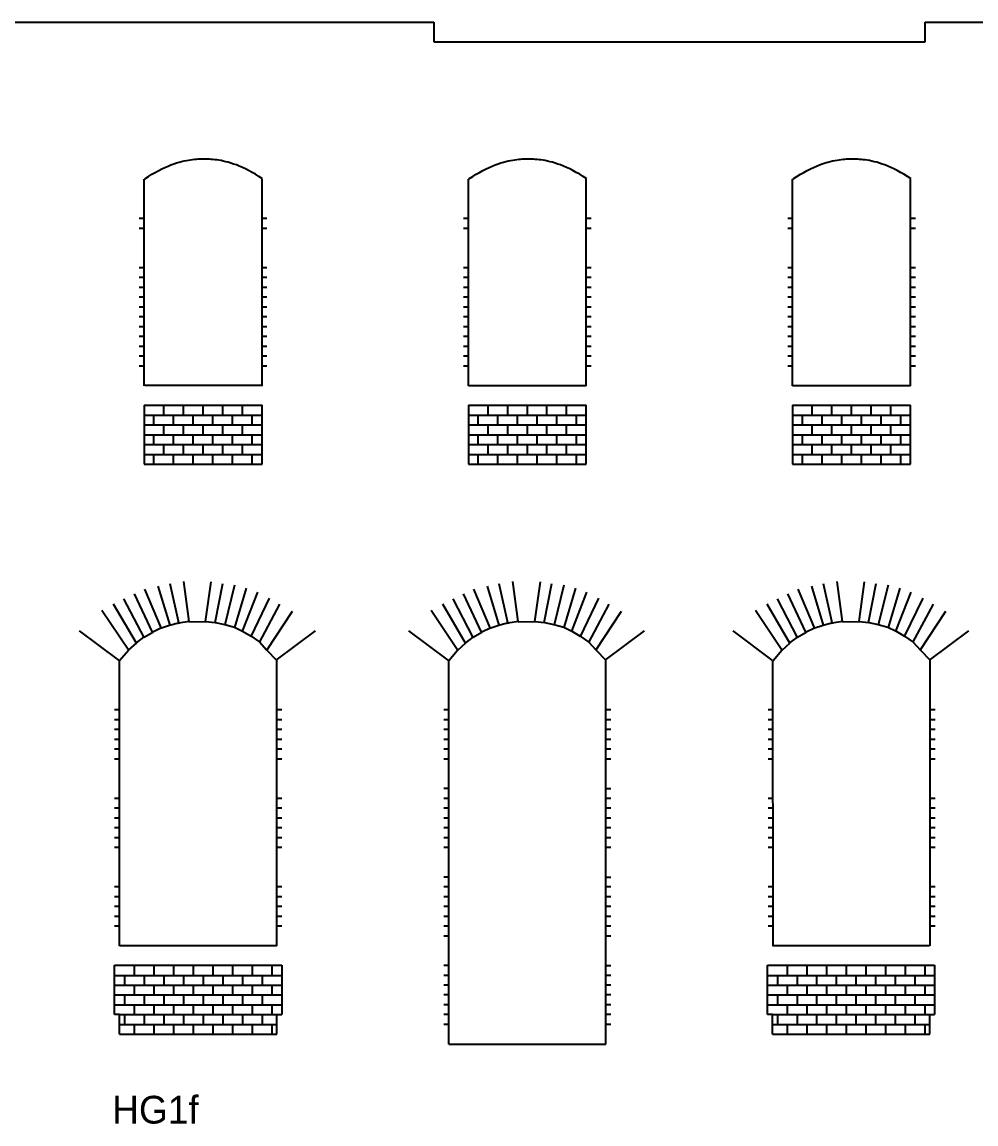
# Model space of a CAD drawing. Extents: x 8 to 500, y 6 to 292.
# Drawn here: x 105.1 to 202.2, y 177.9 to 290 of the extents above; entities that cross this region are included whole.
import ezdxf

# ---------------------------------------------------------------- set-up
doc = ezdxf.new("R2010")
doc.units = 0
doc.header["$MEASUREMENT"] = 0
doc.layers.add('OHNE_NAMEN', color=5, linetype='CONTINUOUS')

msp = doc.modelspace()

# ---------------------------------------------------------------- linework, layer by layer
at = {"layer": 'OHNE_NAMEN', "color": 5, "linetype": 'CONTINUOUS'}
for p, q in [((97.0001, 289.9999), (147, 289.9999)), ((147, 290.0002), (147, 288)), ((196.9999, 288), (196.9999, 290.0002)), ((196.9999, 289.9999), (234.9997, 289.9999)), ((147, 288), (196.9999, 288))]:
    msp.add_line(p, q, dxfattribs=at)
at = {"layer": 'OHNE_NAMEN', "color": 1, "linetype": 'CONTINUOUS'}
for p, q in [((124.0822, 276.0514), (123.0824, 276.0592)), ((157.0821, 276.0514), (156.0823, 276.0592)), ((190.0819, 276.0514), (189.0822, 276.0592)), ((117.5001, 252.9995), (117.4993, 274)), ((129.5001, 252.9995), (129.4998, 274)), ((150.4999, 252.9995), (150.4992, 274)), ((162.5, 252.9995), (162.4997, 274)), ((183.4998, 252.9995), (183.4991, 274)), ((195.4999, 252.9995), (195.4996, 274)), ((117.5001, 269.9995), (116.9998, 269.9995)), ((130, 269.9995), (129.4998, 269.9995)), ((150.4999, 269.9995), (149.9997, 269.9995)), ((162.9999, 269.9995), (162.4997, 269.9995)), ((183.4998, 269.9995), (182.9996, 269.9995)), ((195.9998, 269.9995), (195.4996, 269.9995)), ((117.5001, 268.9998), (116.9998, 268.9998)), ((130, 268.9998), (129.4998, 268.9998)), ((150.4999, 268.9998), (149.9997, 268.9998)), ((162.9999, 268.9998), (162.4997, 268.9998)), ((183.4998, 268.9998), (182.9996, 268.9998)), ((195.9998, 268.9998), (195.4996, 268.9998)), ((117.5001, 264.9996), (116.9998, 264.9996)), ((130, 264.9996), (129.4998, 264.9996)), ((150.4999, 264.9996), (149.9997, 264.9996)), ((162.9999, 264.9996), (162.4997, 264.9996)), ((183.4998, 264.9996), (182.9996, 264.9996)), ((195.9998, 264.9996), (195.4996, 264.9996)), ((117.5001, 263.9995), (116.9998, 263.9995)), ((130, 263.9995), (129.4998, 263.9995)), ((150.4999, 263.9995), (149.9997, 263.9995)), ((162.9999, 263.9995), (162.4997, 263.9995)), ((183.4998, 263.9995), (182.9996, 263.9995)), ((195.9998, 263.9995), (195.4996, 263.9995)), ((117.5001, 262.9997), (116.9998, 262.9997)), ((130, 262.9997), (129.4998, 262.9997)), ((150.4999, 262.9997), (149.9997, 262.9997)), ((162.9999, 262.9997), (162.4997, 262.9997)), ((183.4998, 262.9997), (182.9996, 262.9997)), ((195.9998, 262.9997), (195.4996, 262.9997)), ((117.5001, 261.9996), (116.9998, 261.9996)), ((130, 261.9996), (129.4998, 261.9996)), ((150.4999, 261.9996), (149.9997, 261.9996)), ((162.9999, 261.9996), (162.4997, 261.9996)), ((183.4998, 261.9996), (182.9996, 261.9996)), ((195.9998, 261.9996), (195.4996, 261.9996)), ((117.5001, 260.9995), (116.9998, 260.9995)), ((130, 260.9995), (129.4998, 260.9995)), ((150.4999, 260.9995), (149.9997, 260.9995)), ((162.9999, 260.9995), (162.4997, 260.9995)), ((183.4998, 260.9995), (182.9996, 260.9995)), ((195.9998, 260.9995), (195.4996, 260.9995)), ((117.5001, 259.9997), (116.9998, 259.9997)), ((130, 259.9997), (129.5001, 259.9997)), ((150.4999, 259.9997), (149.9997, 259.9997)), ((162.9999, 259.9997), (162.5, 259.9997)), ((183.4998, 259.9997), (182.9996, 259.9997)), ((195.9998, 259.9997), (195.4999, 259.9997)), ((117.5001, 258.9996), (116.9998, 258.9996)), ((117.5001, 257.9994), (116.9998, 257.9994)), ((130, 258.9996), (129.5001, 258.9996)), ((130, 257.9994), (129.5001, 257.9994)), ((150.4999, 258.9996), (149.9997, 258.9996)), ((150.4999, 257.9994), (149.9997, 257.9994)), ((162.9999, 258.9996), (162.5, 258.9996)), ((162.9999, 257.9994), (162.5, 257.9994)), ((183.4998, 258.9996), (182.9996, 258.9996)), ((183.4998, 257.9994), (182.9996, 257.9994)), ((195.9998, 258.9996), (195.4999, 258.9996)), ((195.9998, 257.9994), (195.4999, 257.9994)), ((117.5001, 256.9997), (116.9998, 256.9997)), ((130, 256.9997), (129.5001, 256.9997)), ((150.4999, 256.9997), (149.9997, 256.9997)), ((162.9999, 256.9997), (162.5, 256.9997)), ((183.4998, 256.9997), (182.9996, 256.9997)), ((195.9998, 256.9997), (195.4999, 256.9997)), ((117.5001, 255.9995), (116.9998, 255.9995)), ((130, 255.9995), (129.5001, 255.9995)), ((150.4999, 255.9995), (149.9997, 255.9995)), ((162.9999, 255.9995), (162.5, 255.9995)), ((183.4998, 255.9995), (182.9996, 255.9995)), ((195.9998, 255.9995), (195.4999, 255.9995)), ((117.5001, 254.9994), (116.9998, 254.9994)), ((130, 254.9994), (129.5001, 254.9994)), ((150.4999, 254.9994), (149.9997, 254.9994)), ((162.9999, 254.9994), (162.5, 254.9994)), ((183.4998, 254.9994), (182.9996, 254.9994)), ((195.9998, 254.9994), (195.4999, 254.9994)), ((117.5614, 253.0404), (129.5615, 253.0404)), ((150.4996, 253.0295), (162.4997, 253.0295)), ((183.4995, 253.0295), (195.4996, 253.0295)), ((120.994, 228.8215), (120.0767, 228.6099)), ((122.0876, 229.0096), (121.0292, 228.8215)), ((122.0639, 228.9863), (123.7573, 229.0096)), ((123.7573, 229.0096), (124.745, 228.9157)), ((124.745, 228.9157), (125.7095, 228.704)), ((154.4937, 228.8215), (153.5765, 228.6099)), ((155.5873, 229.0096), (154.5294, 228.8215)), ((155.5641, 228.9863), (157.257, 229.0096)), ((157.257, 229.0096), (158.2452, 228.9157)), ((158.2452, 228.9157), (159.2097, 228.704)), ((187.494, 228.8215), (186.5768, 228.6099)), ((188.5876, 229.0096), (187.5292, 228.8215)), ((188.564, 228.9863), (190.2573, 229.0096)), ((190.2573, 229.0096), (191.2451, 228.9157)), ((191.2451, 228.9157), (192.2096, 228.704)), ((117.5015, 227.4104), (118.3718, 227.928)), ((119.2184, 228.3277), (118.3718, 227.928)), ((120.0884, 228.6099), (119.1712, 228.2924)), ((125.7095, 228.704), (126.6973, 228.4218)), ((126.6973, 228.4218), (127.5203, 228.0218)), ((127.5203, 228.0218), (128.3906, 227.5046)), ((151.0012, 227.4104), (151.8715, 227.928)), ((152.7186, 228.3277), (151.8715, 227.928)), ((153.5882, 228.6099), (152.6709, 228.2924)), ((159.2097, 228.704), (160.1974, 228.4218)), ((160.1974, 228.4218), (161.0201, 228.0218)), ((161.0201, 228.0218), (161.8904, 227.5046)), ((184.0015, 227.4104), (184.8718, 227.928)), ((185.7184, 228.3277), (184.8718, 227.928)), ((186.5884, 228.6099), (185.6712, 228.2924)), ((192.2096, 228.704), (193.1973, 228.4218)), ((193.1973, 228.4218), (194.0204, 228.0218)), ((194.0204, 228.0218), (194.8907, 227.5046)), ((115.9256, 226.0935), (116.749, 226.846)), ((116.7253, 226.846), (117.4778, 227.4104)), ((128.3906, 227.5046), (129.2606, 226.8929)), ((129.2606, 226.8929), (129.9661, 226.1168)), ((149.4257, 226.0935), (150.2488, 226.846)), ((150.2251, 226.846), (150.9779, 227.4104)), ((161.8904, 227.5046), (162.7607, 226.8929)), ((162.7607, 226.8929), (163.4659, 226.1168)), ((182.4256, 226.0935), (183.249, 226.846)), ((183.2254, 226.846), (183.9779, 227.4104)), ((194.8907, 227.5046), (195.7606, 226.8929)), ((195.7606, 226.8929), (196.4662, 226.1168)), ((115.0084, 225.0352), (115.9023, 226.0935)), ((129.9661, 226.1168), (130.9776, 225.0585)), ((148.5082, 225.0352), (149.4024, 226.0935)), ((163.4659, 226.1168), (164.4773, 225.0585)), ((181.5084, 225.0352), (182.4023, 226.0935)), ((196.4662, 226.1168), (197.4776, 225.0585)), ((114.9999, 195.9998), (114.9992, 225.0299)), ((130.9998, 195.9998), (130.9991, 225.0299)), ((148.4997, 185.9996), (148.4993, 225.0299)), ((164.4999, 185.9996), (164.4989, 225.0299)), ((181.4999, 195.9998), (181.4992, 225.0299)), ((197.4998, 195.9998), (197.4991, 225.0299)), ((114.9999, 219.9996), (114.4997, 219.9996)), ((131.4997, 219.9996), (130.9998, 219.9996)), ((148.4997, 219.9996), (147.9998, 219.9996)), ((164.9998, 219.9996), (164.4999, 219.9996)), ((181.4999, 219.9996), (180.9997, 219.9996)), ((197.9997, 219.9996), (197.4998, 219.9996)), ((114.9999, 218.9995), (114.4997, 218.9995)), ((131.4997, 218.9995), (130.9998, 218.9995)), ((148.4997, 218.9995), (147.9998, 218.9995)), ((164.9998, 218.9995), (164.4999, 218.9995)), ((181.4999, 218.9995), (180.9997, 218.9995)), ((197.9997, 218.9995), (197.4998, 218.9995)), ((114.9999, 217.9997), (114.4997, 217.9997)), ((131.4997, 217.9997), (130.9998, 217.9997)), ((148.4997, 217.9997), (147.9998, 217.9997)), ((164.9998, 217.9997), (164.4999, 217.9997)), ((181.4999, 217.9997), (180.9997, 217.9997)), ((197.9997, 217.9997), (197.4998, 217.9997)), ((114.9999, 216.9996), (114.4997, 216.9996)), ((131.4997, 216.9996), (130.9998, 216.9996)), ((148.4997, 216.9996), (147.9998, 216.9996)), ((164.9998, 216.9996), (164.4999, 216.9996)), ((181.4999, 216.9996), (180.9997, 216.9996)), ((197.9997, 216.9996), (197.4998, 216.9996)), ((114.9999, 215.9995), (114.4997, 215.9995)), ((131.4997, 215.9995), (130.9998, 215.9995)), ((148.4997, 215.9995), (147.9998, 215.9995)), ((164.9998, 215.9995), (164.4999, 215.9995)), ((181.4999, 215.9995), (180.9997, 215.9995)), ((197.9997, 215.9995), (197.4998, 215.9995)), ((114.9999, 214.9997), (114.4997, 214.9997)), ((131.4997, 214.9997), (130.9998, 214.9997)), ((148.4997, 214.9997), (147.9998, 214.9997)), ((164.9998, 214.9997), (164.4999, 214.9997)), ((181.4999, 214.9997), (180.9997, 214.9997)), ((197.9997, 214.9997), (197.4998, 214.9997)), ((148.4997, 212), (147.9994, 212)), ((164.4996, 212), (164.9995, 212)), ((114.9999, 210.9996), (114.4997, 210.9996)), ((131.4997, 210.9996), (130.9998, 210.9996)), ((148.4997, 210.9996), (147.9998, 210.9996)), ((164.9998, 210.9996), (164.4999, 210.9996)), ((181.4999, 210.9996), (180.9997, 210.9996)), ((197.9997, 210.9996), (197.4998, 210.9996)), ((114.9999, 209.9994), (114.4997, 209.9994)), ((131.4997, 209.9994), (130.9998, 209.9994)), ((148.4997, 209.9994), (147.9998, 209.9994)), ((164.9998, 209.9994), (164.4999, 209.9994)), ((181.4999, 209.9994), (180.9997, 209.9994)), ((197.9997, 209.9994), (197.4998, 209.9994)), ((114.9999, 208.9997), (114.4997, 208.9997)), ((131.4997, 208.9997), (130.9998, 208.9997)), ((148.4997, 208.9997), (147.9998, 208.9997)), ((164.9998, 208.9997), (164.4999, 208.9997)), ((181.4999, 208.9997), (180.9997, 208.9997)), ((197.9997, 208.9997), (197.4998, 208.9997)), ((114.9999, 207.9995), (114.4997, 207.9995)), ((131.4997, 207.9995), (130.9998, 207.9995)), ((148.4997, 207.9995), (147.9998, 207.9995)), ((164.9998, 207.9995), (164.4999, 207.9995)), ((181.4999, 207.9995), (180.9997, 207.9995)), ((197.9997, 207.9995), (197.4998, 207.9995)), ((114.9999, 206.9994), (114.4997, 206.9994)), ((131.4997, 206.9994), (130.9998, 206.9994)), ((148.4997, 206.9994), (147.9998, 206.9994)), ((164.9998, 206.9994), (164.4999, 206.9994)), ((181.4999, 206.9994), (180.9997, 206.9994)), ((197.9997, 206.9994), (197.4998, 206.9994)), ((114.9999, 205.9996), (114.4997, 205.9996)), ((131.4997, 205.9996), (130.9998, 205.9996)), ((148.4997, 205.9996), (147.9998, 205.9996)), ((164.9998, 205.9996), (164.4999, 205.9996)), ((181.4999, 205.9996), (180.9997, 205.9996)), ((197.9997, 205.9996), (197.4998, 205.9996)), ((148.4997, 203), (147.9994, 203)), ((164.4996, 203), (164.9995, 203)), ((114.9999, 201.9995), (114.4997, 201.9995)), ((131.4997, 201.9995), (130.9998, 201.9995)), ((148.4997, 201.9995), (147.9998, 201.9995)), ((164.9998, 201.9995), (164.4999, 201.9995)), ((181.4999, 201.9995), (180.9997, 201.9995)), ((197.9997, 201.9995), (197.4998, 201.9995)), ((114.9999, 200.9997), (114.4997, 200.9997)), ((131.4997, 200.9997), (130.9998, 200.9997)), ((148.4997, 200.9997), (147.9998, 200.9997)), ((164.9998, 200.9997), (164.4999, 200.9997)), ((181.4999, 200.9997), (180.9997, 200.9997)), ((197.9997, 200.9997), (197.4998, 200.9997)), ((114.9999, 199.9996), (114.4997, 199.9996)), ((131.4997, 199.9996), (130.9998, 199.9996)), ((148.4997, 199.9996), (147.9998, 199.9996)), ((164.9998, 199.9996), (164.4999, 199.9996)), ((181.4999, 199.9996), (180.9997, 199.9996)), ((197.9997, 199.9996), (197.4998, 199.9996)), ((114.9999, 198.9995), (114.4997, 198.9995)), ((131.4997, 198.9995), (130.9998, 198.9995)), ((148.4997, 198.9995), (147.9998, 198.9995)), ((164.9998, 198.9995), (164.4999, 198.9995)), ((181.4999, 198.9995), (180.9997, 198.9995)), ((197.9997, 198.9995), (197.4998, 198.9995)), ((114.9999, 197.9997), (114.4997, 197.9997)), ((131.4997, 197.9997), (130.9998, 197.9997)), ((148.4997, 197.9997), (147.9998, 197.9997)), ((164.9998, 197.9997), (164.4999, 197.9997)), ((181.4999, 197.9997), (180.9997, 197.9997)), ((197.9997, 197.9997), (197.4998, 197.9997)), ((148.4997, 196.9996), (147.9998, 196.9996)), ((164.9998, 196.9996), (164.4999, 196.9996)), ((114.9988, 196.0294), (130.9987, 196.0294)), ((181.4417, 196.0294), (197.4416, 196.0294)), ((148.4997, 193.9999), (147.9994, 193.9999)), ((164.4996, 193.9999), (164.9995, 193.9999)), ((148.4997, 192.9998), (147.9998, 192.9998)), ((164.9998, 192.9998), (164.4999, 192.9998)), ((148.4997, 191.9996), (147.9998, 191.9996)), ((164.9998, 191.9996), (164.4999, 191.9996)), ((148.4997, 190.9995), (147.9998, 190.9995)), ((164.9998, 190.9995), (164.4999, 190.9995)), ((148.4997, 189.9997), (147.9998, 189.9997)), ((164.9998, 189.9997), (164.4999, 189.9997)), ((148.4997, 188.9996), (147.9998, 188.9996)), ((164.9998, 188.9996), (164.4999, 188.9996)), ((148.4997, 187.9995), (147.9998, 187.9995)), ((164.9998, 187.9995), (164.4999, 187.9995)), ((148.5, 185.9996), (164.4999, 185.9996))]:
    msp.add_line(p, q, dxfattribs=at)
at = {"layer": 'OHNE_NAMEN', "color": 7, "linetype": 'CONTINUOUS'}
for p, q in [((117.4993, 251.0296), (129.4994, 251.0296)), ((117.4993, 251.0296), (117.4993, 245.0296)), ((119.4999, 249.9995), (119.4999, 250.9996)), ((121.4998, 249.9995), (121.4998, 250.9996)), ((123.4997, 249.9995), (123.4997, 250.9996)), ((125.5, 249.9995), (125.5, 250.9996)), ((127.4999, 249.9995), (127.4999, 250.9996)), ((129.4994, 245.0296), (129.4994, 251.0296)), ((150.4996, 251.0296), (162.4997, 251.0296)), ((150.4996, 251.0296), (150.4996, 245.0296)), ((152.4998, 249.9995), (152.4998, 250.9996)), ((154.4997, 249.9995), (154.4997, 250.9996)), ((156.5, 249.9995), (156.5, 250.9996)), ((158.4999, 249.9995), (158.4999, 250.9996)), ((160.4998, 249.9995), (160.4998, 250.9996)), ((162.4997, 245.0296), (162.4997, 251.0296)), ((183.4995, 251.0296), (195.4996, 251.0296)), ((183.4995, 251.0296), (183.4995, 245.0296)), ((185.4997, 249.9995), (185.4997, 250.9996)), ((187.5, 249.9995), (187.5, 250.9996)), ((189.4999, 249.9995), (189.4999, 250.9996)), ((191.4998, 249.9995), (191.4998, 250.9996)), ((193.5, 249.9995), (193.5, 250.9996)), ((195.4996, 245.0296), (195.4996, 251.0296)), ((117.5001, 249.9995), (129.4998, 249.9995)), ((117.5001, 248.9997), (129.4998, 248.9997)), ((118.4998, 248.9997), (118.4998, 249.9995)), ((119.4999, 247.9996), (119.4999, 248.9997)), ((120.5001, 248.9997), (120.5001, 249.9995)), ((121.4998, 247.9996), (121.4998, 248.9997)), ((122.5, 248.9997), (122.5, 249.9995)), ((123.4997, 247.9996), (123.4997, 248.9997)), ((124.4999, 248.9997), (124.4999, 249.9995)), ((125.5, 247.9996), (125.5, 248.9997)), ((126.4998, 248.9997), (126.4998, 249.9995)), ((127.4999, 247.9996), (127.4999, 248.9997)), ((128.5, 248.9997), (128.5, 249.9995)), ((150.4999, 249.9995), (162.5, 249.9995)), ((150.4999, 248.9997), (162.5, 248.9997)), ((151.5001, 248.9997), (151.5001, 249.9995)), ((152.4998, 247.9996), (152.4998, 248.9997)), ((153.5, 248.9997), (153.5, 249.9995)), ((154.4997, 247.9996), (154.4997, 248.9997)), ((155.4999, 248.9997), (155.4999, 249.9995)), ((156.5, 247.9996), (156.5, 248.9997)), ((157.4998, 248.9997), (157.4998, 249.9995)), ((158.4999, 247.9996), (158.4999, 248.9997)), ((159.5, 248.9997), (159.5, 249.9995)), ((160.4998, 247.9996), (160.4998, 248.9997)), ((161.4999, 248.9997), (161.4999, 249.9995)), ((183.4998, 249.9995), (195.4999, 249.9995)), ((183.4998, 248.9997), (195.4999, 248.9997)), ((184.5, 248.9997), (184.5, 249.9995)), ((185.4997, 247.9996), (185.4997, 248.9997)), ((186.4999, 248.9997), (186.4999, 249.9995)), ((187.5, 247.9996), (187.5, 248.9997)), ((188.4998, 248.9997), (188.4998, 249.9995)), ((189.4999, 247.9996), (189.4999, 248.9997)), ((190.5, 248.9997), (190.5, 249.9995)), ((191.4998, 247.9996), (191.4998, 248.9997)), ((192.4999, 248.9997), (192.4999, 249.9995)), ((193.5, 247.9996), (193.5, 248.9997)), ((194.4998, 248.9997), (194.4998, 249.9995)), ((117.5001, 247.9996), (129.4998, 247.9996)), ((118.4998, 246.9995), (118.4998, 247.9996)), ((120.4997, 246.9995), (120.4997, 247.9996)), ((122.5, 246.9995), (122.5, 247.9996)), ((124.4999, 246.9995), (124.4999, 247.9996)), ((126.4998, 246.9995), (126.4998, 247.9996)), ((128.5, 246.9995), (128.5, 247.9996)), ((150.4999, 247.9996), (162.5, 247.9996)), ((151.4997, 246.9995), (151.4997, 247.9996)), ((153.5, 246.9995), (153.5, 247.9996)), ((155.4999, 246.9995), (155.4999, 247.9996)), ((157.4998, 246.9995), (157.4998, 247.9996)), ((159.5, 246.9995), (159.5, 247.9996)), ((161.4999, 246.9995), (161.4999, 247.9996)), ((183.4998, 247.9996), (195.4999, 247.9996)), ((184.5, 246.9995), (184.5, 247.9996)), ((186.4999, 246.9995), (186.4999, 247.9996)), ((188.4998, 246.9995), (188.4998, 247.9996)), ((190.5, 246.9995), (190.5, 247.9996)), ((192.4999, 246.9995), (192.4999, 247.9996)), ((194.4998, 246.9995), (194.4998, 247.9996)), ((117.5001, 246.9995), (129.4998, 246.9995)), ((119.4999, 245.9997), (119.4999, 246.9995)), ((121.4998, 245.9997), (121.4998, 246.9995)), ((123.4997, 245.9997), (123.4997, 246.9995)), ((125.5, 245.9997), (125.5, 246.9995)), ((127.4999, 245.9997), (127.4999, 246.9995)), ((150.4999, 246.9995), (162.5, 246.9995)), ((152.4998, 245.9997), (152.4998, 246.9995)), ((154.4997, 245.9997), (154.4997, 246.9995)), ((156.5, 245.9997), (156.5, 246.9995)), ((158.4999, 245.9997), (158.4999, 246.9995)), ((160.4998, 245.9997), (160.4998, 246.9995)), ((183.4998, 246.9995), (195.4999, 246.9995)), ((185.4997, 245.9997), (185.4997, 246.9995)), ((187.5, 245.9997), (187.5, 246.9995)), ((189.4999, 245.9997), (189.4999, 246.9995)), ((191.4998, 245.9997), (191.4998, 246.9995)), ((193.4997, 245.9997), (193.4997, 246.9995)), ((117.5001, 245.9997), (129.4998, 245.9997)), ((118.4998, 244.9996), (118.4998, 245.9997)), ((120.4997, 244.9996), (120.4997, 245.9997)), ((122.5, 244.9996), (122.5, 245.9997)), ((124.4999, 244.9996), (124.4999, 245.9997)), ((126.4998, 244.9996), (126.4998, 245.9997)), ((128.5, 244.9996), (128.5, 245.9997)), ((150.4999, 245.9997), (162.5, 245.9997)), ((151.4997, 244.9996), (151.4997, 245.9997)), ((153.5, 244.9996), (153.5, 245.9997)), ((155.4999, 244.9996), (155.4999, 245.9997)), ((157.4998, 244.9996), (157.4998, 245.9997)), ((159.5, 244.9996), (159.5, 245.9997)), ((161.4999, 244.9996), (161.4999, 245.9997)), ((183.4998, 245.9997), (195.4999, 245.9997)), ((184.5, 244.9996), (184.5, 245.9997)), ((186.4999, 244.9996), (186.4999, 245.9997)), ((188.4998, 244.9996), (188.4998, 245.9997)), ((190.5, 244.9996), (190.5, 245.9997)), ((192.4999, 244.9996), (192.4999, 245.9997)), ((194.4998, 244.9996), (194.4998, 245.9997)), ((117.4993, 245.0296), (129.4994, 245.0296)), ((150.4996, 245.0296), (162.4997, 245.0296)), ((183.4995, 245.0296), (195.4996, 245.0296)), ((119.2594, 228.2871), (117.566, 232.3088)), ((118.9066, 232.591), (120.106, 228.6399)), ((120.106, 232.8732), (121.0232, 228.781)), ((122.0816, 228.9926), (121.5284, 233.0863)), ((123.7573, 228.9926), (124.3245, 233.0309)), ((124.7274, 228.8868), (125.5035, 232.8732)), ((126.703, 232.6968), (125.7152, 228.6751)), ((127.9024, 232.3793), (126.703, 228.3929)), ((152.7591, 228.2871), (151.0661, 232.3088)), ((152.4063, 232.591), (153.6061, 228.6399)), ((153.6061, 232.8732), (154.5234, 228.781)), ((155.5814, 228.9926), (155.0285, 233.0863)), ((157.257, 228.9926), (157.8247, 233.0309)), ((158.2275, 228.8868), (159.0036, 232.8732)), ((160.2027, 232.6968), (159.215, 228.6751)), ((161.4025, 232.3793), (160.2027, 228.3929)), ((185.7594, 228.2871), (184.066, 232.3088)), ((185.4066, 232.591), (186.606, 228.6399)), ((186.606, 232.8732), (187.5233, 228.781)), ((188.5816, 228.9926), (188.0284, 233.0863)), ((190.2573, 228.9926), (190.8245, 233.0309)), ((191.2274, 228.8868), (192.0035, 232.8732)), ((193.203, 232.6968), (192.2152, 228.6751)), ((194.4024, 232.3793), (193.203, 228.3929)), ((117.4955, 227.3699), (115.4493, 231.321)), ((118.3421, 227.9343), (116.5077, 231.8149)), ((127.5144, 228.0049), (129.0666, 231.9912)), ((128.3963, 227.4757), (130.266, 231.3915)), ((150.9952, 227.3699), (148.9491, 231.321)), ((151.8423, 227.9343), (150.0075, 231.8149)), ((161.0141, 228.0049), (162.5663, 231.9912)), ((161.8964, 227.4757), (163.7661, 231.3915)), ((183.9955, 227.3699), (181.9494, 231.321)), ((184.8421, 227.9343), (183.0077, 231.8149)), ((194.0144, 228.0049), (195.5666, 231.9912)), ((194.8963, 227.4757), (196.766, 231.3915)), ((115.9316, 226.0565), (113.2134, 230.1335)), ((116.7193, 226.8054), (114.391, 230.7565)), ((129.243, 226.876), (131.3243, 230.7565)), ((129.9838, 226.0999), (132.594, 230.0503)), ((149.4314, 226.0565), (146.7132, 230.1335)), ((150.2195, 226.8054), (147.8911, 230.7565)), ((162.7427, 226.876), (164.8241, 230.7565)), ((163.4839, 226.0999), (166.0941, 230.0503)), ((182.4316, 226.0565), (179.7135, 230.1335)), ((183.2194, 226.8054), (180.891, 230.7565)), ((195.743, 226.876), (197.8244, 230.7565)), ((196.4838, 226.0999), (199.094, 230.0503)), ((114.9315, 225.0567), (110.9317, 228.0564)), ((130.9317, 225.0567), (134.9315, 228.0564)), ((148.4312, 225.0567), (144.4315, 228.0564)), ((164.4318, 225.0567), (168.4316, 228.0564)), ((181.4315, 225.0567), (177.4317, 228.0564)), ((197.4317, 225.0567), (201.4315, 228.0564)), ((114.4986, 194.0295), (131.4986, 194.0295)), ((114.4997, 188.9996), (114.499, 194.0295)), ((116.4999, 193.9996), (116.4999, 192.9998)), ((118.4998, 193.9996), (118.4998, 192.9998)), ((120.5001, 193.9996), (120.5001, 192.9998)), ((122.5, 193.9996), (122.5, 192.9998)), ((124.4999, 193.9996), (124.4999, 192.9998)), ((126.4998, 193.9996), (126.4998, 192.9998)), ((128.5, 193.9996), (128.5, 192.9998)), ((130.4999, 193.9996), (130.4999, 192.9998)), ((131.4986, 194.0295), (131.4993, 188.9996)), ((180.9415, 194.0295), (197.9415, 194.0295)), ((180.9425, 188.9996), (180.9418, 194.0295)), ((182.9428, 193.9996), (182.9428, 192.9998)), ((184.9427, 193.9996), (184.9427, 192.9998)), ((186.9429, 193.9996), (186.9429, 192.9998)), ((188.9428, 193.9996), (188.9428, 192.9998)), ((190.9427, 193.9996), (190.9427, 192.9998)), ((192.9426, 193.9996), (192.9426, 192.9998)), ((194.9429, 193.9996), (194.9429, 192.9998)), ((196.9428, 193.9996), (196.9428, 192.9998)), ((197.9415, 194.0295), (197.9422, 188.9996)), ((114.5, 192.9998), (131.5, 192.9998)), ((115.4998, 192.9998), (115.4998, 191.9996)), ((117.4997, 192.9998), (117.4997, 191.9996)), ((119.4999, 192.9998), (119.4999, 191.9996)), ((121.4998, 192.9998), (121.4998, 191.9996)), ((123.4997, 192.9998), (123.4997, 191.9996)), ((125.5, 192.9998), (125.5, 191.9996)), ((127.4999, 192.9998), (127.4999, 191.9996)), ((129.4998, 192.9998), (129.4998, 191.9996)), ((180.9429, 192.9998), (197.9429, 192.9998)), ((181.9427, 192.9998), (181.9427, 191.9996)), ((183.9426, 192.9998), (183.9426, 191.9996)), ((185.9428, 192.9998), (185.9428, 191.9996)), ((187.9427, 192.9998), (187.9427, 191.9996)), ((189.9426, 192.9998), (189.9426, 191.9996)), ((191.9429, 192.9998), (191.9429, 191.9996)), ((193.9427, 192.9998), (193.9427, 191.9996)), ((195.9426, 192.9998), (195.9426, 191.9996)), ((114.5, 191.9996), (131.5, 191.9996)), ((116.4999, 191.9996), (116.4999, 190.9995)), ((118.4998, 191.9996), (118.4998, 190.9995)), ((120.4997, 191.9996), (120.4997, 190.9995)), ((122.5, 191.9996), (122.5, 190.9995)), ((124.4999, 191.9996), (124.4999, 190.9995)), ((126.4998, 191.9996), (126.4998, 190.9995)), ((128.5, 191.9996), (128.5, 190.9995)), ((130.4999, 191.9996), (130.4999, 190.9995)), ((180.9429, 191.9996), (197.9429, 191.9996)), ((182.9428, 191.9996), (182.9428, 190.9995)), ((184.9427, 191.9996), (184.9427, 190.9995)), ((186.9426, 191.9996), (186.9426, 190.9995)), ((188.9428, 191.9996), (188.9428, 190.9995)), ((190.9427, 191.9996), (190.9427, 190.9995)), ((192.9426, 191.9996), (192.9426, 190.9995)), ((194.9429, 191.9996), (194.9429, 190.9995)), ((196.9428, 191.9996), (196.9428, 190.9995)), ((114.5, 190.9995), (131.5, 190.9995)), ((115.4998, 190.9995), (115.4998, 189.9997)), ((117.4997, 190.9995), (117.4997, 189.9997)), ((119.4999, 190.9995), (119.4999, 189.9997)), ((121.4998, 190.9995), (121.4998, 189.9997)), ((123.4997, 190.9995), (123.4997, 189.9997)), ((125.4996, 190.9995), (125.4996, 189.9997)), ((127.4999, 190.9995), (127.4999, 189.9997)), ((129.4998, 190.9995), (129.4998, 189.9997)), ((180.9429, 190.9995), (197.9429, 190.9995)), ((181.9427, 190.9995), (181.9427, 189.9997)), ((183.9426, 190.9995), (183.9426, 189.9997)), ((185.9428, 190.9995), (185.9428, 189.9997)), ((187.9427, 190.9995), (187.9427, 189.9997)), ((189.9426, 190.9995), (189.9426, 189.9997)), ((191.9425, 190.9995), (191.9425, 189.9997)), ((193.9427, 190.9995), (193.9427, 189.9997)), ((195.9426, 190.9995), (195.9426, 189.9997)), ((114.5, 189.9997), (131.5, 189.9997)), ((116.4999, 189.9997), (116.4999, 188.9996)), ((118.4998, 189.9997), (118.4998, 188.9996)), ((120.4997, 189.9997), (120.4997, 188.9996)), ((122.4996, 189.9997), (122.4996, 188.9996)), ((124.4999, 189.9997), (124.4999, 188.9996)), ((126.4998, 189.9997), (126.4998, 188.9996)), ((128.4997, 189.9997), (128.4997, 188.9996)), ((130.4999, 189.9997), (130.4999, 188.9996)), ((180.9429, 189.9997), (197.9429, 189.9997)), ((182.9428, 189.9997), (182.9428, 188.9996)), ((184.9427, 189.9997), (184.9427, 188.9996)), ((186.9426, 189.9997), (186.9426, 188.9996)), ((188.9425, 189.9997), (188.9425, 188.9996)), ((190.9427, 189.9997), (190.9427, 188.9996)), ((192.9426, 189.9997), (192.9426, 188.9996)), ((194.9425, 189.9997), (194.9425, 188.9996)), ((196.9428, 189.9997), (196.9428, 188.9996)), ((114.9999, 188.9996), (114.4997, 188.9996)), ((114.9999, 186.9997), (114.9999, 188.9996)), ((114.9999, 188.9996), (130.9998, 188.9996)), ((115.4998, 188.9996), (115.4998, 187.9995)), ((117.4997, 188.9996), (117.4997, 187.9995)), ((119.4996, 188.9996), (119.4996, 187.9995)), ((121.4998, 188.9996), (121.4998, 187.9995)), ((123.4997, 188.9996), (123.4997, 187.9995)), ((125.4996, 188.9996), (125.4996, 187.9995)), ((127.4999, 188.9996), (127.4999, 187.9995)), ((129.4998, 188.9996), (129.4998, 187.9995)), ((130.9998, 186.9997), (130.9998, 188.9996)), ((130.9998, 188.9996), (131.4997, 188.9996)), ((181.4428, 188.9996), (180.9425, 188.9996)), ((181.4428, 186.9997), (181.4428, 188.9996)), ((181.4428, 188.9996), (197.4427, 188.9996)), ((181.9427, 188.9996), (181.9427, 187.9995)), ((183.9426, 188.9996), (183.9426, 187.9995)), ((185.9425, 188.9996), (185.9425, 187.9995)), ((187.9427, 188.9996), (187.9427, 187.9995)), ((189.9426, 188.9996), (189.9426, 187.9995)), ((191.9425, 188.9996), (191.9425, 187.9995)), ((193.9427, 188.9996), (193.9427, 187.9995)), ((195.9426, 188.9996), (195.9426, 187.9995)), ((197.4427, 186.9997), (197.4427, 188.9996)), ((197.4427, 188.9996), (197.9425, 188.9996)), ((114.9999, 187.9995), (130.9998, 187.9995)), ((116.4996, 187.9995), (116.4996, 186.9997)), ((118.4998, 187.9995), (118.4998, 186.9997)), ((120.4997, 187.9995), (120.4997, 186.9997)), ((122.4996, 187.9995), (122.4996, 186.9997)), ((124.4999, 187.9995), (124.4999, 186.9997)), ((126.4998, 187.9995), (126.4998, 186.9997)), ((128.4997, 187.9995), (128.4997, 186.9997)), ((130.4999, 187.9995), (130.4999, 186.9997)), ((181.4428, 187.9995), (197.4427, 187.9995)), ((182.9425, 187.9995), (182.9425, 186.9997)), ((184.9427, 187.9995), (184.9427, 186.9997)), ((186.9426, 187.9995), (186.9426, 186.9997)), ((188.9425, 187.9995), (188.9425, 186.9997)), ((190.9427, 187.9995), (190.9427, 186.9997)), ((192.9426, 187.9995), (192.9426, 186.9997)), ((194.9425, 187.9995), (194.9425, 186.9997)), ((196.9428, 187.9995), (196.9428, 186.9997)), ((114.9999, 186.9997), (130.9998, 186.9997)), ((181.4428, 186.9997), (197.4427, 186.9997))]:
    msp.add_line(p, q, dxfattribs=at)
for points in [[(121.3129, 275.808), (121.5633, 275.8726)], [(121.5633, 275.8726), (121.7979, 275.9216)], [(121.7979, 275.9216), (122.017, 275.9587)], [(122.017, 275.9587), (122.2357, 275.996)], [(122.2357, 275.996), (122.4393, 276.0211)], [(122.4393, 276.0211), (122.627, 276.0384)], [(122.627, 276.0384), (122.8146, 276.0557)], [(122.8146, 276.0557), (122.9864, 276.0648)], [(122.9864, 276.0648), (123.1427, 276.0698)], [(123.1427, 276.0698), (123.2994, 276.0747)], [(123.2994, 276.0747), (123.4398, 276.0751)], [(123.4398, 276.0751), (123.5646, 276.0751)], [(123.6864, 276.0409), (123.5615, 276.0409)], [(123.8268, 276.0409), (123.6864, 276.0409)], [(123.983, 276.0369), (123.8268, 276.0409)], [(124.1393, 276.0331), (123.983, 276.0369)], [(124.3115, 276.0253), (124.1393, 276.0331)], [(124.4988, 276.0098), (124.3115, 276.0253)], [(124.6865, 275.9939), (124.4988, 276.0098)], [(124.8893, 275.9706), (124.6865, 275.9939)], [(125.108, 275.9354), (124.8893, 275.9706)], [(125.3268, 275.9004), (125.108, 275.9354)], [(125.5614, 275.8535), (125.3268, 275.9004)], [(125.8111, 275.7911), (125.5614, 275.8535)], [(154.3128, 275.808), (154.5632, 275.8726)], [(154.5632, 275.8726), (154.7978, 275.9216)], [(154.7978, 275.9216), (155.0169, 275.9587)], [(155.0169, 275.9587), (155.2356, 275.996)], [(155.2356, 275.996), (155.4392, 276.0211)], [(155.4392, 276.0211), (155.6269, 276.0384)], [(155.6269, 276.0384), (155.8145, 276.0557)], [(155.8145, 276.0557), (155.9863, 276.0648)], [(155.9863, 276.0648), (156.1426, 276.0698)], [(156.1426, 276.0698), (156.2992, 276.0747)], [(156.2992, 276.0747), (156.4397, 276.0751)], [(156.4397, 276.0751), (156.5645, 276.0751)], [(156.6863, 276.0409), (156.5614, 276.0409)], [(156.8267, 276.0409), (156.6863, 276.0409)], [(156.9829, 276.0369), (156.8267, 276.0409)], [(157.1392, 276.0331), (156.9829, 276.0369)], [(157.3114, 276.0253), (157.1392, 276.0331)], [(157.4987, 276.0098), (157.3114, 276.0253)], [(157.6864, 275.9939), (157.4987, 276.0098)], [(157.8892, 275.9706), (157.6864, 275.9939)], [(158.1079, 275.9354), (157.8892, 275.9706)], [(158.3267, 275.9004), (158.1079, 275.9354)], [(158.5613, 275.8535), (158.3267, 275.9004)], [(158.811, 275.7911), (158.5613, 275.8535)], [(187.3127, 275.808), (187.5631, 275.8726)], [(187.5631, 275.8726), (187.7977, 275.9216)], [(187.7977, 275.9216), (188.0168, 275.9587)], [(188.0168, 275.9587), (188.2355, 275.996)], [(188.2355, 275.996), (188.4391, 276.0211)], [(188.4391, 276.0211), (188.6267, 276.0384)], [(188.6267, 276.0384), (188.8144, 276.0557)], [(188.8144, 276.0557), (188.9862, 276.0648)], [(188.9862, 276.0648), (189.1425, 276.0698)], [(189.1425, 276.0698), (189.2991, 276.0747)], [(189.2991, 276.0747), (189.4395, 276.0751)], [(189.4395, 276.0751), (189.5644, 276.0751)], [(189.6861, 276.0409), (189.5613, 276.0409)], [(189.8266, 276.0409), (189.6861, 276.0409)], [(189.9828, 276.0369), (189.8266, 276.0409)], [(190.1391, 276.0331), (189.9828, 276.0369)], [(190.3113, 276.0253), (190.1391, 276.0331)], [(190.4986, 276.0098), (190.3113, 276.0253)], [(190.6863, 275.9939), (190.4986, 276.0098)], [(190.8891, 275.9706), (190.6863, 275.9939)], [(191.1078, 275.9354), (190.8891, 275.9706)], [(191.3266, 275.9004), (191.1078, 275.9354)], [(191.5612, 275.8535), (191.3266, 275.9004)], [(191.8109, 275.7911), (191.5612, 275.8535)], [(118.2959, 274.5101), (118.6395, 274.7024)], [(118.6395, 274.7024), (118.9835, 274.895)], [(118.9835, 274.895), (119.3116, 275.0605)], [(119.3116, 275.0605), (119.6245, 275.2026)], [(119.6245, 275.2026), (119.937, 275.3448)], [(119.937, 275.3448), (120.2341, 275.4637)], [(120.2341, 275.4637), (120.5156, 275.5635)], [(120.5156, 275.5635), (120.7968, 275.663)], [(120.7968, 275.663), (121.0631, 275.7435)], [(121.0631, 275.7435), (121.3129, 275.808)], [(126.0613, 275.7283), (125.8111, 275.7911)], [(126.3269, 275.6503), (126.0613, 275.7283)], [(126.6081, 275.5526), (126.3269, 275.6503)], [(126.8896, 275.4549), (126.6081, 275.5526)], [(127.1863, 275.3378), (126.8896, 275.4549)], [(127.4988, 275.197), (127.1863, 275.3378)], [(127.8114, 275.0566), (127.4988, 275.197)], [(128.1395, 274.8926), (127.8114, 275.0566)], [(128.4831, 274.701), (128.1395, 274.8926)], [(151.2958, 274.5101), (151.6394, 274.7024)], [(151.6394, 274.7024), (151.9834, 274.895)], [(151.9834, 274.895), (152.3114, 275.0605)], [(152.3114, 275.0605), (152.6244, 275.2026)], [(152.6244, 275.2026), (152.9369, 275.3448)], [(152.9369, 275.3448), (153.234, 275.4637)], [(153.234, 275.4637), (153.5155, 275.5635)], [(153.5155, 275.5635), (153.7966, 275.663)], [(153.7966, 275.663), (154.063, 275.7435)], [(154.063, 275.7435), (154.3128, 275.808)], [(159.0611, 275.7283), (158.811, 275.7911)], [(159.3268, 275.6503), (159.0611, 275.7283)], [(159.608, 275.5526), (159.3268, 275.6503)], [(159.8895, 275.4549), (159.608, 275.5526)], [(160.1862, 275.3378), (159.8895, 275.4549)], [(160.4987, 275.197), (160.1862, 275.3378)], [(160.8113, 275.0566), (160.4987, 275.197)], [(161.1394, 274.8926), (160.8113, 275.0566)], [(161.483, 274.701), (161.1394, 274.8926)], [(184.2957, 274.5101), (184.6393, 274.7024)], [(184.6393, 274.7024), (184.9833, 274.895)], [(184.9833, 274.895), (185.3113, 275.0605)], [(185.3113, 275.0605), (185.6243, 275.2026)], [(185.6243, 275.2026), (185.9368, 275.3448)], [(185.9368, 275.3448), (186.2338, 275.4637)], [(186.2338, 275.4637), (186.5154, 275.5635)], [(186.5154, 275.5635), (186.7965, 275.663)], [(186.7965, 275.663), (187.0629, 275.7435)], [(187.0629, 275.7435), (187.3127, 275.808)], [(192.061, 275.7283), (191.8109, 275.7911)], [(192.3267, 275.6503), (192.061, 275.7283)], [(192.6078, 275.5526), (192.3267, 275.6503)], [(192.8894, 275.4549), (192.6078, 275.5526)], [(193.186, 275.3378), (192.8894, 275.4549)], [(193.4986, 275.197), (193.186, 275.3378)], [(193.8112, 275.0566), (193.4986, 275.197)], [(194.1392, 274.8926), (193.8112, 275.0566)], [(194.4829, 274.701), (194.1392, 274.8926)], [(117.5614, 274.041), (117.9364, 274.2911)], [(117.9364, 274.2911), (118.2959, 274.5101)], [(128.827, 274.5098), (128.4831, 274.701)], [(129.1862, 274.2911), (128.827, 274.5098)], [(129.5612, 274.041), (129.1862, 274.2911)], [(150.5613, 274.041), (150.9363, 274.2911)], [(150.9363, 274.2911), (151.2958, 274.5101)], [(161.8269, 274.5098), (161.483, 274.701)], [(162.186, 274.2911), (161.8269, 274.5098)], [(162.5611, 274.041), (162.186, 274.2911)], [(183.5612, 274.041), (183.9362, 274.2911)], [(183.9362, 274.2911), (184.2957, 274.5101)], [(194.8268, 274.5098), (194.4829, 274.701)], [(195.186, 274.2911), (194.8268, 274.5098)], [(195.561, 274.041), (195.186, 274.2911)]]:
    msp.add_lwpolyline(points, dxfattribs=at)

# ---------------------------------------------------------------- texts
msp.add_text('HG1f', height=2.8222, dxfattribs=at).set_placement((114.2499, 177.9172))

doc.saveas('drawing.dxf')
